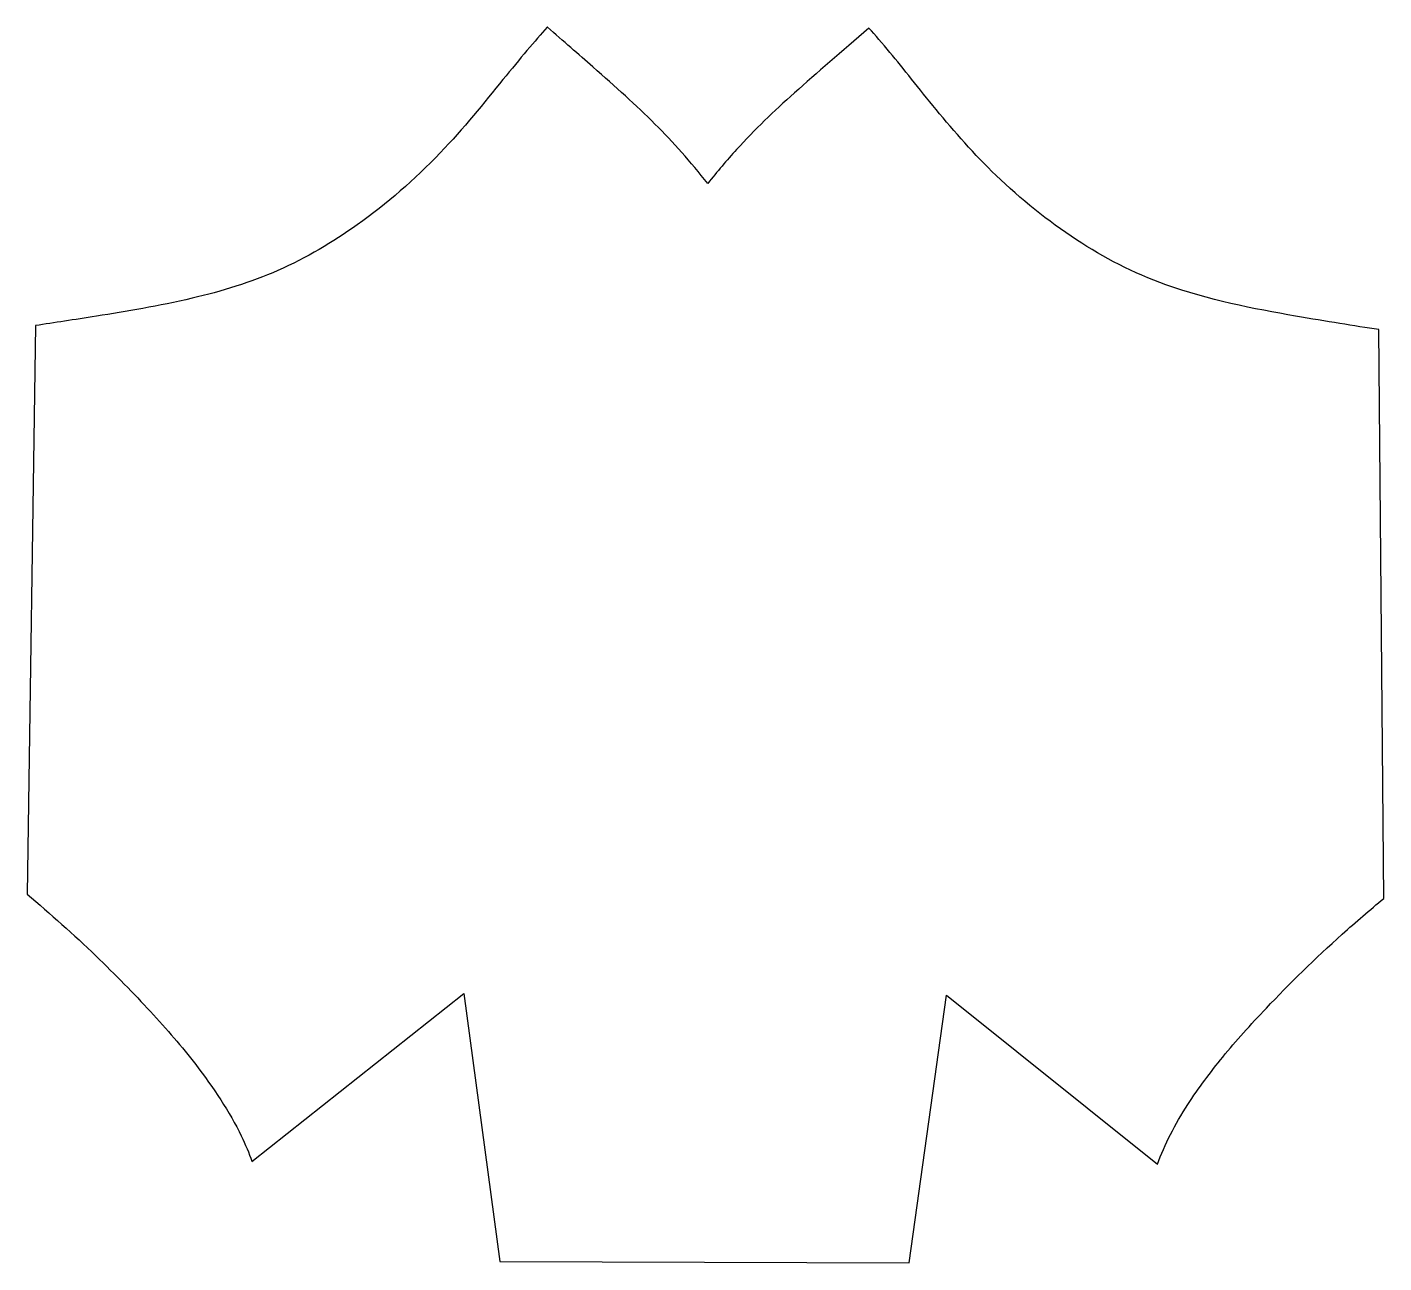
# Model space of a CAD drawing. Header units: inches. Extents: x -3.82 to 3.82, y -3.48 to 3.48.
import ezdxf

# ---------------------------------------------------------------- set-up
doc = ezdxf.new("R2010")
doc.units = ezdxf.units.IN
doc.layers.get('0').update_dxf_attribs({"linetype": 'CONTINUOUS'})

msp = doc.modelspace()

# ---------------------------------------------------------------- linework, layer by layer
for p, q in [((-3.7714, 1.7986), (-3.8192, -1.4031)), ((3.8192, -1.4265), (3.791, 1.7754)), ((-2.5534, -2.9069), (-1.3597, -1.9628)), ((-1.3597, -1.9628), (-1.1586, -3.4714)), ((1.146, -3.4785), (1.3564, -1.9711)), ((1.3564, -1.9711), (2.5443, -2.9225)), ((-1.1586, -3.4714), (1.146, -3.4785))]:
    msp.add_line(p, q)
for points, knots in [([(-0.8904, 3.4786), (-0.8904, 3.4785), (-0.8905, 3.4785), (-0.8905, 3.4784), (-0.9602, 3.4024), (-1.0435, 3.302), (-1.1401, 3.183), (-1.244, 3.055), (-1.3633, 2.9074), (-1.4937, 2.771), (-1.6372, 2.6208), (-1.7931, 2.4849), (-1.9608, 2.3656), (-2.0989, 2.2675), (-2.2461, 2.1796), (-2.4083, 2.1083), (-2.559, 2.042), (-2.7237, 1.9909), (-2.8907, 1.9518), (-3.0768, 1.9082), (-3.2627, 1.8777), (-3.4289, 1.8512), (-3.5536, 1.8313), (-3.6679, 1.814), (-3.7712, 1.7986), (-3.7713, 1.7986), (-3.7713, 1.7986), (-3.7714, 1.7986)], [-0.00009, -0.00009, -0.00009, -0.00009, 0, 0, 0, 0.14487, 0.14487, 0.14487, 0.300639, 0.300639, 0.300639, 0.472073, 0.472073, 0.472073, 0.613119, 0.613119, 0.613119, 0.744208, 0.744208, 0.744208, 0.890375, 0.890375, 0.890375, 1, 1, 1, 1.000058, 1.000058, 1.000058, 1.000058]), ([(0.0123, 2.5983), (-0.0837, 2.7199), (-0.1817, 2.8304), (-0.2845, 2.9332), (-0.3917, 3.0402), (-0.5056, 3.1415), (-0.6339, 3.2543), (-0.7143, 3.3251), (-0.7999, 3.3998), (-0.8903, 3.4784), (-0.8903, 3.4785), (-0.8903, 3.4785), (-0.8904, 3.4786)], [0.0001978, 0.0001978, 0.0001978, 0.0001978, 0.3711991, 0.3711991, 0.3711991, 0.757587, 0.757587, 0.757587, 1, 1, 1, 1.0001294, 1.0001294, 1.0001294, 1.0001294]), ([(0.9203, 3.473), (0.9203, 3.473), (0.9202, 3.4729), (0.9202, 3.4729), (0.7661, 3.3405), (0.6264, 3.2205), (0.501, 3.1085), (0.3839, 3.0038), (0.2781, 2.903), (0.1749, 2.7894), (0.1198, 2.7288), (0.0657, 2.6651), (0.0123, 2.5983)], [-1.0001294, -1.0001294, -1.0001294, -1.0001294, -1, -1, -1, -0.5889799, -0.5889799, -0.5889799, -0.2050101, -0.2050101, -0.2050101, -0.0001978, -0.0001978, -0.0001978, -0.0001978]), ([(3.791, 1.7754), (3.7909, 1.7754), (3.7909, 1.7754), (3.7908, 1.7754), (3.6536, 1.7967), (3.4963, 1.8214), (3.3226, 1.8516), (3.0897, 1.892), (2.8275, 1.9432), (2.5912, 2.0284), (2.4083, 2.0944), (2.242, 2.1808), (2.0893, 2.281), (1.9264, 2.3879), (1.7762, 2.5091), (1.6356, 2.6442), (1.5143, 2.7609), (1.4009, 2.8899), (1.2985, 3.0146), (1.2013, 3.133), (1.1142, 3.2447), (1.0384, 3.336), (0.9955, 3.3877), (0.9562, 3.4334), (0.9205, 3.4729), (0.9204, 3.4729), (0.9204, 3.473), (0.9203, 3.473)], [-1.000058, -1.000058, -1.000058, -1.000058, -1, -1, -1, -0.854244, -0.854244, -0.854244, -0.658779, -0.658779, -0.658779, -0.507495, -0.507495, -0.507495, -0.346158, -0.346158, -0.346158, -0.206962, -0.206962, -0.206962, -0.074809, -0.074809, -0.074809, 0, 0, 0, 0.00009, 0.00009, 0.00009, 0.00009]), ([(-3.8192, -1.4031), (-3.8192, -1.4031), (-3.8191, -1.4032), (-3.8191, -1.4032), (-3.6876, -1.5128), (-3.5575, -1.6298), (-3.4322, -1.7505), (-3.3224, -1.8563), (-3.2177, -1.9633), (-3.1253, -2.0632), (-3.0312, -2.1651), (-2.949, -2.2604), (-2.8703, -2.3623), (-2.7711, -2.4906), (-2.6788, -2.6295), (-2.6137, -2.7638), (-2.5904, -2.8119), (-2.5704, -2.8595), (-2.5535, -2.9067), (-2.5535, -2.9068), (-2.5535, -2.9069), (-2.5534, -2.9069)], [-1.000043, -1.000043, -1.000043, -1.000043, -1, -1, -1, -0.767283, -0.767283, -0.767283, -0.563337, -0.563337, -0.563337, -0.355581, -0.355581, -0.355581, -0.093765, -0.093765, -0.093765, 0, 0, 0, 0.000171, 0.000171, 0.000171, 0.000171]), ([(2.5443, -2.9225), (2.5443, -2.9225), (2.5443, -2.9224), (2.5444, -2.9223), (2.5842, -2.8126), (2.6429, -2.6994), (2.7159, -2.5867), (2.7755, -2.4949), (2.8428, -2.4051), (2.9124, -2.3198), (2.9876, -2.2278), (3.0671, -2.1391), (3.1575, -2.044), (3.2853, -1.9096), (3.4337, -1.7641), (3.5849, -1.6282), (3.6621, -1.5588), (3.7403, -1.4915), (3.8191, -1.4266), (3.8191, -1.4265), (3.8192, -1.4265), (3.8192, -1.4265)], [-0.000171, -0.000171, -0.000171, -0.000171, 0, 0, 0, 0.218714, 0.218714, 0.218714, 0.397021, 0.397021, 0.397021, 0.589411, 0.589411, 0.589411, 0.86116, 0.86116, 0.86116, 1, 1, 1, 1.000043, 1.000043, 1.000043, 1.000043])]:
    msp.add_open_spline(points, degree=3, knots=knots)

doc.saveas('drawing.dxf')
